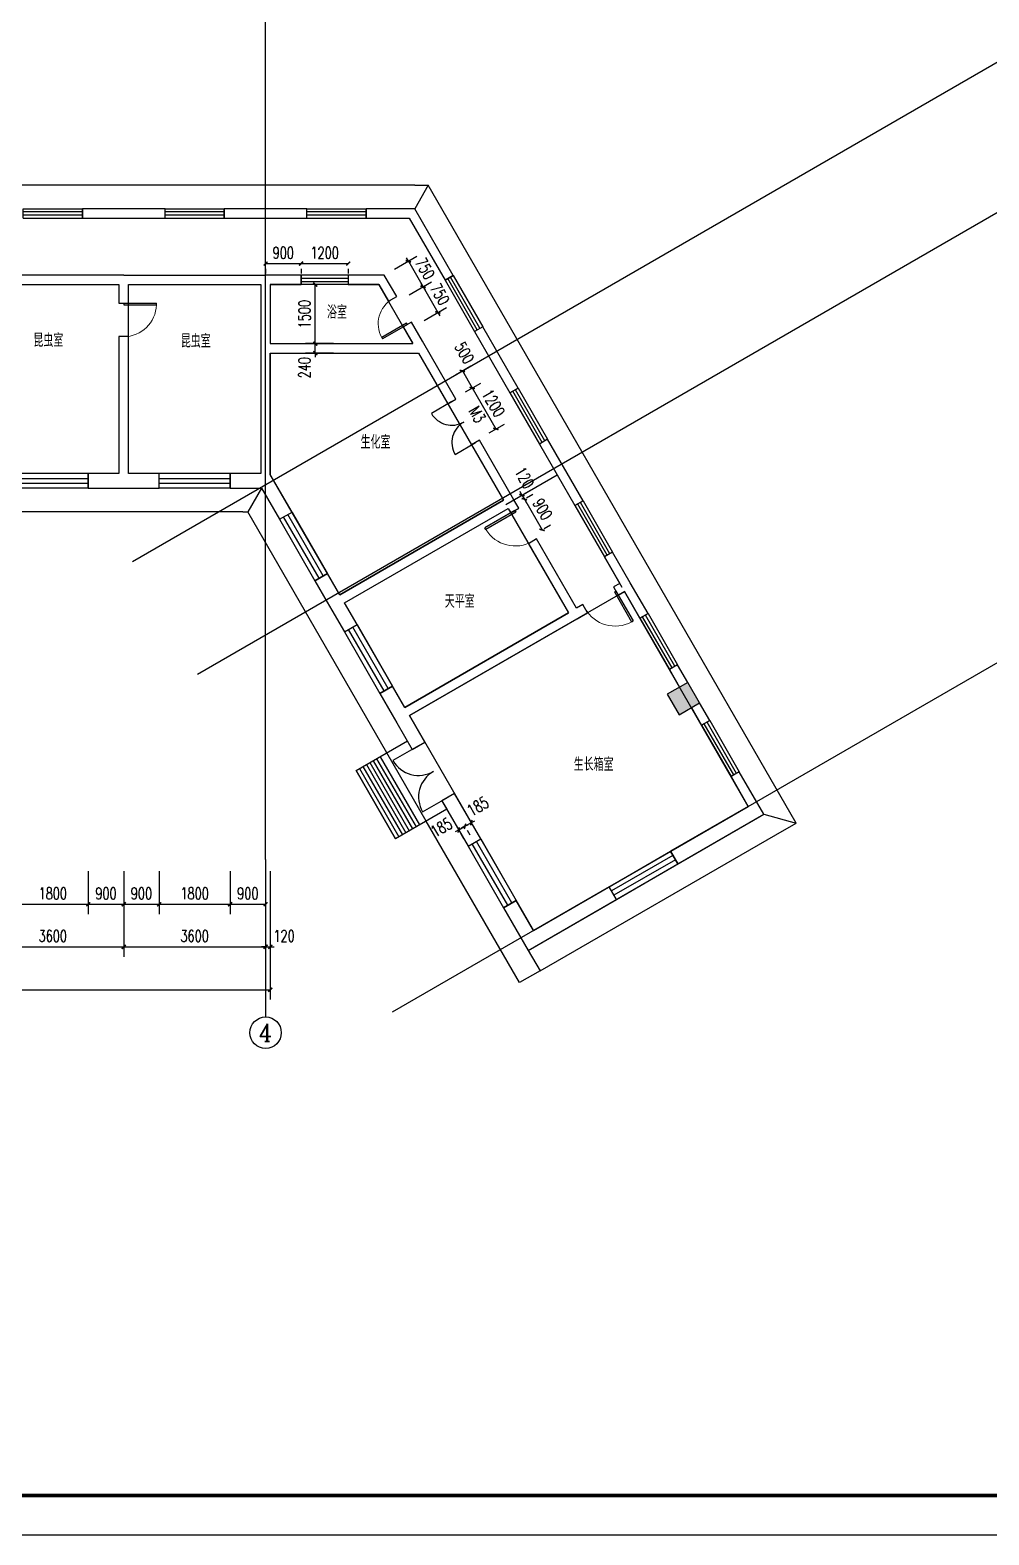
# Model space of a CAD drawing. Extents: x -7327 to 97773, y -14227 to 88173.
# Drawn here: x 49100 to 73437, y -14227 to 23961 of the extents above; entities that cross this region are included whole.
import ezdxf
from ezdxf.enums import TextEntityAlignment as Align

# ---------------------------------------------------------------- set-up
doc = ezdxf.new("R2010")
doc.units = 0
doc.header["$LTSCALE"] = 1000
doc.header["$MEASUREMENT"] = 0
for name, color, linetype in [('AXIS_TEXT', 7, 'Continuous'), ('body', 30, 'Continuous'), ('label', 7, 'Continuous'), ('name', 1, 'Continuous'), ('PUB_HATCH', 8, 'Continuous'), ('RM', 4, 'Continuous')]:
    doc.layers.add(name, color=color, linetype=linetype)
doc.styles.add('_TCH_AXIS', font='COMPLEX', dxfattribs={"bigfont": 'GBCBIG'})
doc.styles.add('_TCH_DIM_T3', font='SIMPLEX', dxfattribs={"width": 0.705882, "bigfont": 'GBCBIG'})
doc.styles.add('_TCH_WINDOW', font='SIMPLEX', dxfattribs={"bigfont": 'GBCBIG'})
doc.styles.add('COMPLEX', font='COMPLEX')
doc.styles.get("Standard").update_dxf_attribs({"font": 'gbenor.shx', "bigfont": 'gbcbig.shx'})
doc.dimstyles.new('_TCH_ARCH&&100', dxfattribs={"dimtxt": 297.5, "dimasz": 100, "dimexe": 250, "dimexo": 300, "dimgap": 126.25, "dimtad": 1, "dimdec": 0, "dimzin": 0, "dimdsep": 46, "dimtxsty": '_TCH_DIM_T3', "dimblk": 'ARCHTICK', "dimcen": 0.09, "dimclrt": 7, "dimazin": 2, "dimtfac": 1, "dimtdec": 0, "dimtix": 1, "dimtmove": 2, "dimatfit": 3, "dimfxl": 1, "dimtolj": 1, "dimtzin": 0, "dimarcsym": 0})

# ---------------------------------------------------------------- blocks, each defined once
blk = doc.blocks.new('_ArchTick')
at = {"color": 0, "linetype": 'ByBlock', "const_width": 0.4}
blk.add_lwpolyline([(-0.5, -0.5), (0.5, 0.5)], dxfattribs=at)
blk = doc.blocks.new('*D7')
at = {"layer": 'Defpoints', "color": 0, "transparency": 16777216}
for p in [(59884, 3827), (60045, 3920), (60139, 3755)]:
    blk.add_point(p, dxfattribs=at)
at = {"layer": 'label', "color": 0, "lineweight": -2, "transparency": 16777216}
for p, q in [((59979, 3663), (59893, 3613)), ((59979, 3663), (60139, 3755)), ((60034, 3567), (60104, 3446)), ((60139, 3755), (60226, 3805)), ((60195, 3660), (60264, 3539))]:
    blk.add_line(p, q, dxfattribs=at)
at = {"layer": 'label', "color": 0, "lineweight": -2, "transparency": 16777216, "xscale": 100, "yscale": 100, "zscale": 100}
for p, rotation in [((60139, 3755), 210.0000000000002), ((59979, 3663), 30.00000000000021)]:
    blk.add_blockref('_ArchTick', p, dxfattribs=dict(at, rotation=rotation))
at = {"layer": 'label', "color": 7, "transparency": 16777216, "insert": (59539, 3726), "char_height": 297.5, "attachment_point": 5, "rotation": 30, "style": '_TCH_DIM_T3'}
blk.add_mtext('\\A1;185', dxfattribs=at)
blk = doc.blocks.new('*D8')
at = {"layer": 'Defpoints', "color": 0, "transparency": 16777216}
for p in [(60045, 3920), (60205, 4012), (60300, 3848)]:
    blk.add_point(p, dxfattribs=at)
at = {"layer": 'label', "color": 0, "lineweight": -2, "transparency": 16777216}
for p, q in [((60139, 3755), (60300, 3848)), ((60300, 3848), (60386, 3898)), ((60139, 3755), (60053, 3705)), ((60195, 3660), (60264, 3539)), ((60355, 3752), (60425, 3631))]:
    blk.add_line(p, q, dxfattribs=at)
at = {"layer": 'label', "color": 0, "lineweight": -2, "transparency": 16777216, "xscale": 100, "yscale": 100, "zscale": 100}
for p, rotation in [((60139, 3755), 30.00000000000021), ((60300, 3848), 210.0000000000002)]:
    blk.add_blockref('_ArchTick', p, dxfattribs=dict(at, rotation=rotation))
at = {"layer": 'label', "color": 7, "transparency": 16777216, "insert": (60465, 4261), "char_height": 297.5, "attachment_point": 5, "rotation": 30, "style": '_TCH_DIM_T3'}
blk.add_mtext('\\A1;185', dxfattribs=at)
blk = doc.blocks.new('*D40')
at = {"layer": 'Defpoints', "color": 0, "transparency": 16777216}
for p in [(61381, 12044), (61441, 11940), (61645, 12058)]:
    blk.add_point(p, dxfattribs=at)
at = {"layer": 'label', "color": 0, "lineweight": -2, "transparency": 16777216}
for p, q in [((61585, 12162), (61535, 12248)), ((61641, 12194), (61802, 12287)), ((61585, 12162), (61645, 12058)), ((61645, 12058), (61695, 11971)), ((61701, 12090), (61862, 12183))]:
    blk.add_line(p, q, dxfattribs=at)
at = {"layer": 'label', "color": 0, "lineweight": -2, "transparency": 16777216, "xscale": 100, "yscale": 100, "zscale": 100}
for p, rotation in [((61585, 12162), 299.9999999999998), ((61645, 12058), 119.9999999999999)]:
    blk.add_blockref('_ArchTick', p, dxfattribs=dict(at, rotation=rotation))
at = {"layer": 'label', "color": 7, "transparency": 16777216, "insert": (61648, 12602), "char_height": 297.5, "attachment_point": 5, "rotation": 300, "style": '_TCH_DIM_T3'}
blk.add_mtext('\\A1;120', dxfattribs=at)
blk = doc.blocks.new('*D41')
at = {"layer": 'Defpoints', "color": 0, "transparency": 16777216}
for p in [(61441, 11940), (61891, 11161), (62095, 11278)]:
    blk.add_point(p, dxfattribs=at)
at = {"layer": 'label', "color": 0, "lineweight": -2, "transparency": 16777216}
for p, q in [((61645, 12058), (62095, 11278)), ((61701, 12090), (61862, 12183)), ((62151, 11311), (62312, 11403))]:
    blk.add_line(p, q, dxfattribs=at)
at = {"layer": 'label', "color": 0, "lineweight": -2, "transparency": 16777216, "xscale": 100, "yscale": 100, "zscale": 100}
for p, rotation in [((61645, 12058), 119.9999999999999), ((62095, 11278), 299.9999999999998)]:
    blk.add_blockref('_ArchTick', p, dxfattribs=dict(at, rotation=rotation))
at = {"layer": 'label', "color": 7, "transparency": 16777216, "insert": (62108, 11806), "char_height": 297.5, "attachment_point": 5, "rotation": 300, "style": '_TCH_DIM_T3'}
blk.add_mtext('\\A1;900', dxfattribs=at)
blk = doc.blocks.new('*D42')
at = {"layer": 'Defpoints', "color": 0, "transparency": 16777216}
for p in [(59639, 15062), (59889, 14629), (60322, 14879)]:
    blk.add_point(p, dxfattribs=at)
at = {"layer": 'label', "color": 0, "lineweight": -2, "transparency": 16777216}
for p, q in [((59899, 15212), (60288, 15437)), ((60072, 15312), (60322, 14879)), ((60149, 14779), (60538, 15004))]:
    blk.add_line(p, q, dxfattribs=at)
at = {"layer": 'label', "color": 0, "lineweight": -2, "transparency": 16777216, "xscale": 100, "yscale": 100, "zscale": 100}
for p, rotation in [((60072, 15312), 120), ((60322, 14879), 299.9999999999999)]:
    blk.add_blockref('_ArchTick', p, dxfattribs=dict(at, rotation=rotation))
at = {"layer": 'label', "color": 7, "transparency": 16777216, "insert": (60125, 15770), "char_height": 297.5, "attachment_point": 5, "rotation": 300, "style": '_TCH_DIM_T3'}
blk.add_mtext('\\A1;500', dxfattribs=at)
blk = doc.blocks.new('*D43')
at = {"layer": 'Defpoints', "color": 0, "transparency": 16777216}
for p in [(59889, 14629), (60922, 13840), (60489, 13590)]:
    blk.add_point(p, dxfattribs=at)
at = {"layer": 'label', "color": 0, "lineweight": -2, "transparency": 16777216}
for p, q in [((60149, 14779), (60538, 15004)), ((60322, 14879), (60922, 13840)), ((60749, 13740), (61138, 13965))]:
    blk.add_line(p, q, dxfattribs=at)
at = {"layer": 'label', "color": 0, "lineweight": -2, "transparency": 16777216, "xscale": 100, "yscale": 100, "zscale": 100}
for p, rotation in [((60322, 14879), 120), ((60922, 13840), 300.0000000000001)]:
    blk.add_blockref('_ArchTick', p, dxfattribs=dict(at, rotation=rotation))
at = {"layer": 'label', "color": 7, "transparency": 16777216, "insert": (60860, 14497), "char_height": 297.5, "attachment_point": 5, "rotation": 300, "style": '_TCH_DIM_T3'}
blk.add_mtext('\\A1;1200', dxfattribs=at)
blk = doc.blocks.new('*D44')
at = {"layer": 'Defpoints', "color": 0, "transparency": 16777216}
for p in [(58091, 17744), (59076, 17447), (58466, 17094)]:
    blk.add_point(p, dxfattribs=at)
at = {"layer": 'label', "color": 0, "lineweight": -2, "transparency": 16777216}
for p, q in [((58350, 17894), (58917, 18221)), ((58701, 18096), (58651, 18183)), ((58701, 18096), (59076, 17447)), ((58725, 17244), (59292, 17572)), ((59076, 17447), (59126, 17360))]:
    blk.add_line(p, q, dxfattribs=at)
at = {"layer": 'label', "color": 0, "lineweight": -2, "transparency": 16777216, "xscale": 100, "yscale": 100, "zscale": 100}
for p, rotation in [((58701, 18096), 299.9999999999974), ((59076, 17447), 119.9999999999974)]:
    blk.add_blockref('_ArchTick', p, dxfattribs=dict(at, rotation=rotation))
at = {"layer": 'label', "color": 7, "transparency": 16777216, "insert": (59126, 17909), "char_height": 297.5, "attachment_point": 5, "rotation": 300, "style": '_TCH_DIM_T3'}
blk.add_mtext('\\A1;750', dxfattribs=at)
blk = doc.blocks.new('*D45')
at = {"layer": 'Defpoints', "color": 0, "transparency": 16777216}
for p in [(58466, 17094), (58840, 16445), (59451, 16797)]:
    blk.add_point(p, dxfattribs=at)
at = {"layer": 'label', "color": 0, "lineweight": -2, "transparency": 16777216}
for p, q in [((58725, 17244), (59292, 17572)), ((59076, 17447), (59026, 17533)), ((59076, 17447), (59451, 16797)), ((59100, 16595), (59667, 16922)), ((59451, 16797), (59501, 16711))]:
    blk.add_line(p, q, dxfattribs=at)
at = {"layer": 'label', "color": 0, "lineweight": -2, "transparency": 16777216, "xscale": 100, "yscale": 100, "zscale": 100}
for p, rotation in [((59076, 17447), 299.9999999999972), ((59451, 16797), 119.9999999999972)]:
    blk.add_blockref('_ArchTick', p, dxfattribs=dict(at, rotation=rotation))
at = {"layer": 'label', "color": 7, "transparency": 16777216, "insert": (59501, 17259), "char_height": 297.5, "attachment_point": 5, "rotation": 300, "style": '_TCH_DIM_T3'}
blk.add_mtext('\\A1;750', dxfattribs=at)
blk = doc.blocks.new('*D46')
at = {"layer": 'Defpoints', "color": 0, "transparency": 16777216}
for p in [(55077, 18204), (55977, 18204), (55977, 18036)]:
    blk.add_point(p, dxfattribs=at)
at = {"layer": 'label', "color": 0, "lineweight": -2, "transparency": 16777216}
for p, q in [((55077, 18036), (55977, 18036)), ((55077, 17904), (55077, 17786)), ((55977, 17904), (55977, 17786))]:
    blk.add_line(p, q, dxfattribs=at)
at = {"layer": 'label', "color": 0, "lineweight": -2, "transparency": 16777216, "xscale": 100, "yscale": 100, "zscale": 100, "rotation": 180}
blk.add_blockref('_ArchTick', (55077, 18036), dxfattribs=at)
at = {"layer": 'label', "color": 0, "lineweight": -2, "transparency": 16777216, "xscale": 100, "yscale": 100, "zscale": 100}
blk.add_blockref('_ArchTick', (55977, 18036), dxfattribs=at)
at = {"layer": 'label', "color": 7, "transparency": 16777216, "insert": (55527, 18311), "char_height": 297.5, "attachment_point": 5, "style": '_TCH_DIM_T3'}
blk.add_mtext('\\A1;900', dxfattribs=at)
blk = doc.blocks.new('*D47')
at = {"layer": 'Defpoints', "color": 0, "transparency": 16777216}
for p in [(55977, 18204), (57177, 18204), (57177, 18036)]:
    blk.add_point(p, dxfattribs=at)
at = {"layer": 'label', "color": 0, "lineweight": -2, "transparency": 16777216}
for p, q in [((55977, 18036), (57177, 18036)), ((55977, 17904), (55977, 17786)), ((57177, 17904), (57177, 17786))]:
    blk.add_line(p, q, dxfattribs=at)
at = {"layer": 'label', "color": 0, "lineweight": -2, "transparency": 16777216, "xscale": 100, "yscale": 100, "zscale": 100, "rotation": 180}
blk.add_blockref('_ArchTick', (55977, 18036), dxfattribs=at)
at = {"layer": 'label', "color": 0, "lineweight": -2, "transparency": 16777216, "xscale": 100, "yscale": 100, "zscale": 100}
blk.add_blockref('_ArchTick', (57177, 18036), dxfattribs=at)
at = {"layer": 'label', "color": 7, "transparency": 16777216, "insert": (56577, 18311), "char_height": 297.5, "attachment_point": 5, "style": '_TCH_DIM_T3'}
blk.add_mtext('\\A1;1200', dxfattribs=at)
blk = doc.blocks.new('*D48')
at = {"layer": 'Defpoints', "color": 0, "transparency": 16777216}
for p in [(56340, 17504), (57100, 17504), (57100, 16004)]:
    blk.add_point(p, dxfattribs=at)
at = {"layer": 'label', "color": 0, "lineweight": -2, "transparency": 16777216}
for p, q in [((56800, 17504), (56090, 17504)), ((56340, 16004), (56340, 17504)), ((56800, 16004), (56090, 16004))]:
    blk.add_line(p, q, dxfattribs=at)
at = {"layer": 'label', "color": 0, "lineweight": -2, "transparency": 16777216, "xscale": 100, "yscale": 100, "zscale": 100}
for p, rotation in [((56340, 17504), 90), ((56340, 16004), 270)]:
    blk.add_blockref('_ArchTick', p, dxfattribs=dict(at, rotation=rotation))
at = {"layer": 'label', "color": 7, "transparency": 16777216, "insert": (56065, 16754), "char_height": 297.5, "attachment_point": 5, "rotation": 90, "style": '_TCH_DIM_T3'}
blk.add_mtext('\\A1;1500', dxfattribs=at)
blk = doc.blocks.new('*D49')
at = {"layer": 'Defpoints', "color": 0, "transparency": 16777216}
for p in [(56340, 16004), (57100, 16004), (57100, 15764)]:
    blk.add_point(p, dxfattribs=at)
at = {"layer": 'label', "color": 0, "lineweight": -2, "transparency": 16777216}
for p, q in [((56340, 16004), (56340, 16104)), ((56800, 16004), (56090, 16004)), ((56800, 15764), (56090, 15764)), ((56340, 15764), (56340, 16004)), ((56340, 15764), (56340, 15664))]:
    blk.add_line(p, q, dxfattribs=at)
at = {"layer": 'label', "color": 0, "lineweight": -2, "transparency": 16777216, "xscale": 100, "yscale": 100, "zscale": 100}
for p, rotation in [((56340, 16004), 270), ((56340, 15764), 90)]:
    blk.add_blockref('_ArchTick', p, dxfattribs=dict(at, rotation=rotation))
at = {"layer": 'label', "color": 7, "transparency": 16777216, "insert": (56065, 15394), "char_height": 297.5, "attachment_point": 5, "rotation": 90, "style": '_TCH_DIM_T3'}
blk.add_mtext('\\A1;240', dxfattribs=at)
blk = doc.blocks.new('*D78')
at = {"layer": 'Defpoints', "color": 0, "transparency": 16777216}
for p in [(48777, 2916), (50577, 2916), (50577, 1777)]:
    blk.add_point(p, dxfattribs=at)
at = {"layer": 'label', "color": 0, "lineweight": -2, "transparency": 16777216}
for p, q in [((48777, 2616), (48777, 1527)), ((50577, 2616), (50577, 1527)), ((48777, 1777), (50577, 1777))]:
    blk.add_line(p, q, dxfattribs=at)
at = {"layer": 'label', "color": 0, "lineweight": -2, "transparency": 16777216, "xscale": 100, "yscale": 100, "zscale": 100, "rotation": 180}
blk.add_blockref('_ArchTick', (48777, 1777), dxfattribs=at)
at = {"layer": 'label', "color": 0, "lineweight": -2, "transparency": 16777216, "xscale": 100, "yscale": 100, "zscale": 100}
blk.add_blockref('_ArchTick', (50577, 1777), dxfattribs=at)
at = {"layer": 'label', "color": 7, "transparency": 16777216, "insert": (49677, 2052), "char_height": 297.5, "attachment_point": 5, "style": '_TCH_DIM_T3'}
blk.add_mtext('\\A1;1800', dxfattribs=at)
blk = doc.blocks.new('*D79')
at = {"layer": 'Defpoints', "color": 0, "transparency": 16777216}
for p in [(50577, 2916), (51477, 2916), (51477, 1777)]:
    blk.add_point(p, dxfattribs=at)
at = {"layer": 'label', "color": 0, "lineweight": -2, "transparency": 16777216}
for p, q in [((50577, 2616), (50577, 1527)), ((51477, 2616), (51477, 1527)), ((50577, 1777), (51477, 1777))]:
    blk.add_line(p, q, dxfattribs=at)
at = {"layer": 'label', "color": 0, "lineweight": -2, "transparency": 16777216, "xscale": 100, "yscale": 100, "zscale": 100, "rotation": 180}
blk.add_blockref('_ArchTick', (50577, 1777), dxfattribs=at)
at = {"layer": 'label', "color": 0, "lineweight": -2, "transparency": 16777216, "xscale": 100, "yscale": 100, "zscale": 100}
blk.add_blockref('_ArchTick', (51477, 1777), dxfattribs=at)
at = {"layer": 'label', "color": 7, "transparency": 16777216, "insert": (51027, 2052), "char_height": 297.5, "attachment_point": 5, "style": '_TCH_DIM_T3'}
blk.add_mtext('\\A1;900', dxfattribs=at)
blk = doc.blocks.new('*D80')
at = {"layer": 'Defpoints', "color": 0, "transparency": 16777216}
for p in [(51477, 2916), (52377, 2916), (52377, 1777)]:
    blk.add_point(p, dxfattribs=at)
at = {"layer": 'label', "color": 0, "lineweight": -2, "transparency": 16777216}
for p, q in [((51477, 2616), (51477, 1527)), ((52377, 2616), (52377, 1527)), ((51477, 1777), (52377, 1777))]:
    blk.add_line(p, q, dxfattribs=at)
at = {"layer": 'label', "color": 0, "lineweight": -2, "transparency": 16777216, "xscale": 100, "yscale": 100, "zscale": 100, "rotation": 180}
blk.add_blockref('_ArchTick', (51477, 1777), dxfattribs=at)
at = {"layer": 'label', "color": 0, "lineweight": -2, "transparency": 16777216, "xscale": 100, "yscale": 100, "zscale": 100}
blk.add_blockref('_ArchTick', (52377, 1777), dxfattribs=at)
at = {"layer": 'label', "color": 7, "transparency": 16777216, "insert": (51927, 2052), "char_height": 297.5, "attachment_point": 5, "style": '_TCH_DIM_T3'}
blk.add_mtext('\\A1;900', dxfattribs=at)
blk = doc.blocks.new('*D81')
at = {"layer": 'Defpoints', "color": 0, "transparency": 16777216}
for p in [(52377, 2916), (54177, 2916), (54177, 1777)]:
    blk.add_point(p, dxfattribs=at)
at = {"layer": 'label', "color": 0, "lineweight": -2, "transparency": 16777216}
for p, q in [((52377, 2616), (52377, 1527)), ((54177, 2616), (54177, 1527)), ((52377, 1777), (54177, 1777))]:
    blk.add_line(p, q, dxfattribs=at)
at = {"layer": 'label', "color": 0, "lineweight": -2, "transparency": 16777216, "xscale": 100, "yscale": 100, "zscale": 100, "rotation": 180}
blk.add_blockref('_ArchTick', (52377, 1777), dxfattribs=at)
at = {"layer": 'label', "color": 0, "lineweight": -2, "transparency": 16777216, "xscale": 100, "yscale": 100, "zscale": 100}
blk.add_blockref('_ArchTick', (54177, 1777), dxfattribs=at)
at = {"layer": 'label', "color": 7, "transparency": 16777216, "insert": (53277, 2052), "char_height": 297.5, "attachment_point": 5, "style": '_TCH_DIM_T3'}
blk.add_mtext('\\A1;1800', dxfattribs=at)
blk = doc.blocks.new('*D82')
at = {"layer": 'Defpoints', "color": 0, "transparency": 16777216}
for p in [(54177, 2916), (55077, 2916), (55077, 1777)]:
    blk.add_point(p, dxfattribs=at)
at = {"layer": 'label', "color": 0, "lineweight": -2, "transparency": 16777216}
for p, q in [((54177, 2616), (54177, 1527)), ((55077, 2616), (55077, 1527)), ((54177, 1777), (55077, 1777))]:
    blk.add_line(p, q, dxfattribs=at)
at = {"layer": 'label', "color": 0, "lineweight": -2, "transparency": 16777216, "xscale": 100, "yscale": 100, "zscale": 100, "rotation": 180}
blk.add_blockref('_ArchTick', (54177, 1777), dxfattribs=at)
at = {"layer": 'label', "color": 0, "lineweight": -2, "transparency": 16777216, "xscale": 100, "yscale": 100, "zscale": 100}
blk.add_blockref('_ArchTick', (55077, 1777), dxfattribs=at)
at = {"layer": 'label', "color": 7, "transparency": 16777216, "insert": (54627, 2052), "char_height": 297.5, "attachment_point": 5, "style": '_TCH_DIM_T3'}
blk.add_mtext('\\A1;900', dxfattribs=at)
blk = doc.blocks.new('*D83')
at = {"layer": 'Defpoints', "color": 0, "transparency": 16777216}
for p in [(29757, 2616), (55197, 2616), (55197, -393)]:
    blk.add_point(p, dxfattribs=at)
at = {"layer": 'label', "color": 0, "lineweight": -2, "transparency": 16777216}
for p, q in [((29757, 2316), (29757, -643)), ((55197, 2316), (55197, -643)), ((29757, -393), (55197, -393))]:
    blk.add_line(p, q, dxfattribs=at)
at = {"layer": 'label', "color": 0, "lineweight": -2, "transparency": 16777216, "xscale": 100, "yscale": 100, "zscale": 100, "rotation": 180}
blk.add_blockref('_ArchTick', (29757, -393), dxfattribs=at)
at = {"layer": 'label', "color": 0, "lineweight": -2, "transparency": 16777216, "xscale": 100, "yscale": 100, "zscale": 100}
blk.add_blockref('_ArchTick', (55197, -393), dxfattribs=at)
at = {"layer": 'label', "color": 7, "transparency": 16777216, "insert": (42477, -118), "char_height": 297.5, "attachment_point": 5, "style": '_TCH_DIM_T3'}
blk.add_mtext('\\A1;25440', dxfattribs=at)
blk = doc.blocks.new('*D89')
at = {"layer": 'Defpoints', "color": 0, "transparency": 16777216}
for p in [(47877, 2916), (51477, 2916), (51477, 697)]:
    blk.add_point(p, dxfattribs=at)
at = {"layer": 'label', "color": 0, "lineweight": -2, "transparency": 16777216}
for p, q in [((47877, 2616), (47877, 447)), ((51477, 2616), (51477, 447)), ((47877, 697), (51477, 697))]:
    blk.add_line(p, q, dxfattribs=at)
at = {"layer": 'label', "color": 0, "lineweight": -2, "transparency": 16777216, "xscale": 100, "yscale": 100, "zscale": 100, "rotation": 180}
blk.add_blockref('_ArchTick', (47877, 697), dxfattribs=at)
at = {"layer": 'label', "color": 0, "lineweight": -2, "transparency": 16777216, "xscale": 100, "yscale": 100, "zscale": 100}
blk.add_blockref('_ArchTick', (51477, 697), dxfattribs=at)
at = {"layer": 'label', "color": 7, "transparency": 16777216, "insert": (49677, 972), "char_height": 297.5, "attachment_point": 5, "style": '_TCH_DIM_T3'}
blk.add_mtext('\\A1;3600', dxfattribs=at)
blk = doc.blocks.new('*D90')
at = {"layer": 'Defpoints', "color": 0, "transparency": 16777216}
for p in [(51477, 2916), (55077, 2916), (55077, 697)]:
    blk.add_point(p, dxfattribs=at)
at = {"layer": 'label', "color": 0, "lineweight": -2, "transparency": 16777216}
for p, q in [((51477, 2616), (51477, 447)), ((55077, 2616), (55077, 447)), ((51477, 697), (55077, 697))]:
    blk.add_line(p, q, dxfattribs=at)
at = {"layer": 'label', "color": 0, "lineweight": -2, "transparency": 16777216, "xscale": 100, "yscale": 100, "zscale": 100, "rotation": 180}
blk.add_blockref('_ArchTick', (51477, 697), dxfattribs=at)
at = {"layer": 'label', "color": 0, "lineweight": -2, "transparency": 16777216, "xscale": 100, "yscale": 100, "zscale": 100}
blk.add_blockref('_ArchTick', (55077, 697), dxfattribs=at)
at = {"layer": 'label', "color": 7, "transparency": 16777216, "insert": (53277, 972), "char_height": 297.5, "attachment_point": 5, "style": '_TCH_DIM_T3'}
blk.add_mtext('\\A1;3600', dxfattribs=at)
blk = doc.blocks.new('*D91')
at = {"layer": 'Defpoints', "color": 0, "transparency": 16777216}
for p in [(55077, 2916), (55197, 2916), (55197, 697)]:
    blk.add_point(p, dxfattribs=at)
at = {"layer": 'label', "color": 0, "lineweight": -2, "transparency": 16777216}
for p, q in [((55077, 2616), (55077, 447)), ((55197, 2616), (55197, 447)), ((55077, 697), (54977, 697)), ((55077, 697), (55197, 697)), ((55197, 697), (55297, 697))]:
    blk.add_line(p, q, dxfattribs=at)
at = {"layer": 'label', "color": 0, "lineweight": -2, "transparency": 16777216, "xscale": 100, "yscale": 100, "zscale": 100}
blk.add_blockref('_ArchTick', (55077, 697), dxfattribs=at)
at = {"layer": 'label', "color": 0, "lineweight": -2, "transparency": 16777216, "xscale": 100, "yscale": 100, "zscale": 100, "rotation": 180}
blk.add_blockref('_ArchTick', (55197, 697), dxfattribs=at)
at = {"layer": 'label', "color": 7, "transparency": 16777216, "insert": (55547, 972), "char_height": 297.5, "attachment_point": 5, "style": '_TCH_DIM_T3'}
blk.add_mtext('\\A1;120', dxfattribs=at)
blk = doc.blocks.new('$TCHSYS$WIN2D')
for p, q in [((-0.5, 0.5), (0.5, 0.5)), ((-0.5, 0.5), (-0.5, -0.5)), ((0.5, 0.5), (0.5, -0.5)), ((0.5, 0.167), (-0.5, 0.167)), ((0.5, -0.167), (-0.5, -0.167)), ((-0.5, -0.5), (0.5, -0.5))]:
    blk.add_line(p, q)
blk = doc.blocks.new('$TCHSYS$DOOR2D')
for p, q in [((0.45, 0.975), (0.5, 0.975)), ((0.45, 0), (0.45, 0.975)), ((0.5, 0), (0.5, 0.975)), ((0.5, 0), (0.45, 0))]:
    blk.add_line(p, q)
at = {"lineweight": 13}
blk.add_arc((0.475, 0), 0.975, 91.4693, 180, dxfattribs=at)
blk = doc.blocks.new('_AXISO')
blk.add_circle((0, 0), 0.5)
at = {"layer": 'AXIS_TEXT', "style": 'COMPLEX', "width": 1.041667}
blk.add_attdef('A', text='', height=0.56, dxfattribs=at).set_placement((-0.25, -0.28), (0.25, -0.28), align=Align.FIT)
blk = doc.blocks.new('_FZH')
blk.add_lwpolyline([(-0.5, -0.5), (0.5, -0.5), (0.5, 0.5), (-0.5, 0.5)], close=True)
at = {"layer": 'PUB_HATCH'}
blk.add_solid([(-0.5, -0.5), (0.5, -0.5), (-0.5, 0.5), (0.5, 0.5)], dxfattribs=at)

msp = doc.modelspace()

# ---------------------------------------------------------------- linework, layer by layer
for p, q in [((61173.6, 11924), (62478.7, 12676.4)), ((64125.4, 9812.9), (63677.7, 10593.6)), ((59550.6, 4405.2), (59675.6, 4188.7)), ((66320, 3250.2), (67619, 4000.2)), ((61903.3, 700.2), (66320, 3250.2))]:
    msp.add_line(p, q)
at = {"color": 4}
msp.add_lwpolyline([(-7327.5, -14226.9), (97772.5, -14226.9), (97772.5, 45173.1), (-7327.5, 45173.1)], close=True, dxfattribs=at)
at = {"color": 4, "const_width": 100}
msp.add_lwpolyline([(-4827.5, -13226.9), (96772.5, -13226.9), (96772.5, 44173.1), (-4827.5, 44173.1)], close=True, dxfattribs=at)
at = {"layer": 'body'}
for p, q in [((58862.9, 20028.9), (40676.9, 20028.9)), ((58862.9, 20028.9), (59201.1, 20028.9)), ((59201.1, 20028.9), (58862.9, 19428.9)), ((61419.8, 16186), (59201.1, 20028.9)), ((52526.9, 19428.9), (50426.9, 19428.9)), ((50426.9, 19428.9), (50426.9, 19188.9)), ((50426.9, 19188.9), (52526.9, 19188.9)), ((52526.9, 19188.9), (52526.9, 19428.9)), ((56126.9, 19428.9), (54026.9, 19428.9)), ((54026.9, 19428.9), (54026.9, 19188.9)), ((54026.9, 19188.9), (56126.9, 19188.9)), ((56126.9, 19188.9), (56126.9, 19428.9)), ((58862.9, 19428.9), (57626.9, 19428.9)), ((57626.9, 19428.9), (57626.9, 19188.9)), ((57626.9, 19188.9), (58724.3, 19188.9)), ((58724.3, 19188.9), (59631.8, 17614.6)), ((59839.8, 17734.5), (58862.9, 19428.9)), ((51476.9, 17743.9), (46110.3, 17743.9)), ((51476.9, 17743.9), (55076.9, 17743.9)), ((55977.8, 17743.9), (55076.9, 17743.9)), ((55977.8, 17503.9), (55977.8, 17743.9)), ((58090.6, 17743.9), (57177.8, 17743.9)), ((57177.8, 17743.9), (57177.8, 17503.9)), ((58405.4, 17198.6), (58090.6, 17743.9)), ((59631.8, 17614.6), (59839.8, 17734.5)), ((46110.3, 17503.9), (51356.9, 17503.9)), ((51356.9, 17503.9), (51356.9, 17031.7)), ((51596.9, 17503.9), (54956.9, 17503.9)), ((51596.9, 17031.7), (51596.9, 17503.9)), ((54956.9, 17503.9), (54956.9, 16003.9)), ((55196.9, 17503.9), (55196.9, 16003.9)), ((55196.9, 17503.9), (55977.8, 17503.9)), ((57177.8, 17503.9), (57952.1, 17503.9)), ((57952.1, 17503.9), (58197.6, 17078.6)), ((58197.6, 17078.6), (58405.4, 17198.6)), ((51356.9, 17031.7), (51596.9, 17031.7)), ((58780.4, 16549.1), (58572.6, 16429.1)), ((58572.6, 16429.1), (58818.1, 16003.9)), ((59060.6, 16063.9), (58780.4, 16549.1)), ((60588.9, 16434.9), (60381, 16315.1)), ((61487.9, 14875.5), (60588.9, 16434.9)), ((51596.9, 16181.7), (51356.9, 16181.7)), ((51356.9, 16181.7), (51356.9, 12708.9)), ((51596.9, 12708.9), (51596.9, 16181.7)), ((59909.3, 14593.9), (59060.6, 16063.9)), ((60381, 16315.1), (61280, 14755.7)), ((68548.6, 3838.5), (61419.8, 16186)), ((54956.9, 16003.9), (54956.9, 12708.9)), ((55196.9, 16003.9), (58818.1, 16003.9)), ((55196.9, 15763.9), (55196.9, 12686)), ((55196.9, 15763.9), (58956.7, 15763.9)), ((58956.7, 15763.9), (59701.4, 14473.9)), ((59701.4, 14473.9), (59909.3, 14593.9)), ((61280, 14755.7), (61487.9, 14875.5)), ((60509.3, 13554.7), (60301.4, 13434.7)), ((60301.4, 13434.7), (61113.6, 12028)), ((61381.4, 12044), (60509.3, 13554.7)), ((62237.1, 13576), (62029.2, 13456.1)), ((62029.2, 13456.1), (62929.8, 11893.9)), ((63137.8, 12013.7), (62237.1, 13576)), ((51356.9, 12708.9), (50576.9, 12708.9)), ((50576.9, 12708.9), (50576.9, 12338.9)), ((52376.9, 12708.9), (51596.9, 12708.9)), ((52376.9, 12338.9), (52376.9, 12708.9)), ((54956.9, 12708.9), (54176.9, 12708.9)), ((54176.9, 12708.9), (54176.9, 12338.9)), ((55748.2, 11731.2), (55196.9, 12686)), ((50576.9, 12338.9), (51476.9, 12338.9)), ((51476.9, 12338.9), (52376.9, 12338.9)), ((54176.9, 12338.9), (54970, 12338.9)), ((54970, 12338.9), (54623.6, 11738.9)), ((54970, 12338.9), (55427.7, 11546.2)), ((56961, 9630.5), (61113.6, 12028)), ((61507, 11826.5), (61381.4, 12044)), ((62929.8, 11893.9), (63137.8, 12013.7)), ((54500.9, 11738.9), (44276.9, 11738.9)), ((54500.9, 11738.9), (54623.6, 11738.9)), ((58155.9, 5620.7), (54623.6, 11738.9)), ((55427.7, 11546.2), (55748.2, 11731.2)), ((57081, 9422.6), (61233.6, 11820.1)), ((61233.6, 11820.1), (61299.2, 11706.5)), ((61299.2, 11706.5), (61507, 11826.5)), ((61957, 11047.1), (61749.2, 10927.1)), ((61749.2, 10927.1), (62763.6, 9170.1)), ((62971.5, 9290), (61957, 11047.1)), ((63886.9, 10714.2), (63679, 10594.3)), ((64334.7, 9937.4), (63886.9, 10714.2)), ((63679, 10594.3), (64066.9, 9921.5)), ((56648.2, 10172.3), (56327.7, 9987.3)), ((56327.7, 9987.3), (56640.6, 9445.5)), ((56961, 9630.5), (56648.2, 10172.3)), ((64785.9, 9154.8), (64334.7, 9937.4)), ((64066.9, 9921.5), (63909.1, 9830.6)), ((63909.1, 9830.6), (64029, 9622.6)), ((64029, 9622.6), (64186.8, 9713.6)), ((64186.8, 9713.6), (64578, 9034.9)), ((56640.6, 9445.5), (56640.6, 9445.5)), ((56640.6, 9445.5), (56760.6, 9237.6)), ((56760.6, 9237.6), (56760.6, 9237.6)), ((56760.6, 9237.6), (57077.7, 8688.3)), ((57398.2, 8873.3), (57081, 9422.6)), ((58611, 6772.6), (62763.6, 9170.1)), ((63129.4, 9381.1), (62971.5, 9290)), ((62987.4, 9022.2), (63249.3, 9173.1)), ((63249.3, 9173.1), (63129.4, 9381.1)), ((57077.7, 8688.3), (57398.2, 8873.3)), ((58731, 6564.7), (62987.5, 9022.2)), ((64578, 9034.9), (64785.9, 9154.8)), ((65535.1, 7855.3), (65327.2, 7735.4)), ((65327.2, 7735.4), (65585.6, 7287.1)), ((65793.6, 7406.9), (65535.1, 7855.3)), ((58298.2, 7314.4), (57977.7, 7129.4)), ((58611, 6772.6), (58298.2, 7314.4)), ((57977.7, 7129.4), (58290.6, 6587.6)), ((66351.7, 6438.8), (66093.2, 6887.1)), ((58290.6, 6587.6), (58290.6, 6587.6)), ((58290.6, 6587.6), (58410.6, 6379.7)), ((59121, 5889.2), (58731, 6564.7)), ((65885.3, 6767.3), (66143.8, 6318.9)), ((58410.6, 6379.7), (58800.6, 5704.2)), ((58410.6, 6379.7), (58410.6, 6379.7)), ((66143.8, 6318.9), (66351.7, 6438.8)), ((57376.5, 5170.7), (58675.6, 5920.7)), ((58800.6, 5704.2), (59121, 5889.2)), ((57722.9, 5370.7), (58722.9, 3638.7)), ((57809.5, 5420.7), (58809.5, 3688.7)), ((57896.1, 5470.7), (58896.1, 3738.7)), ((57982.7, 5520.7), (58982.7, 3788.7)), ((59155.9, 3888.7), (58155.9, 5620.7)), ((58376.5, 3438.7), (57376.5, 5170.7)), ((57376.5, 5170.7), (58376.5, 3438.7)), ((57463.1, 5220.7), (58463.1, 3488.7)), ((57463.1, 5220.7), (58463.1, 3488.7)), ((57549.7, 5270.7), (58549.7, 3538.7)), ((57636.3, 5320.7), (58636.3, 3588.7)), ((67100.9, 5139.3), (66892.9, 5019.4)), ((66892.9, 5019.4), (67330.3, 4260.7)), ((67723, 4060.2), (67100.9, 5139.3)), ((59871, 4590.2), (59550.6, 4405.2)), ((60538.5, 3434.1), (59871, 4590.2)), ((59550.6, 4405.2), (60218.1, 3249.1)), ((67330.3, 4260.7), (65355.6, 3120.6)), ((59675.6, 4188.7), (58376.5, 3438.7)), ((61523.3, -211.6), (59155.9, 3888.7)), ((65540.6, 2800.2), (67723, 4060.2)), ((67723, 4060.2), (68548.6, 3838.5)), ((68028.8, 3538.9), (68548.6, 3838.5)), ((62043.1, 88.1), (68028.8, 3538.9)), ((60218.1, 3249.1), (60538.5, 3434.1)), ((65355.6, 3120.6), (65540.6, 2800.2)), ((63796.7, 2220.6), (61878.5, 1113.1)), ((63981.7, 1900.2), (63796.7, 2220.6)), ((61438.5, 1875.2), (61118.1, 1690.2)), ((61118.1, 1690.2), (61743.1, 607.7)), ((61878.5, 1113.1), (61438.5, 1875.2)), ((61743.1, 607.7), (63981.7, 1900.2)), ((61743.1, 607.7), (61773.1, 555.7)), ((61743.1, 607.7), (61773.1, 555.7)), ((61743.1, 607.7), (62043.1, 88.1)), ((61773.1, 555.7), (61803.1, 503.8)), ((62043.1, 88.1), (61523.3, -211.6))]:
    msp.add_line(p, q, dxfattribs=at)
at = {"layer": 'body', "extrusion": (-6.12323e-17, 1.06058e-16, -1)}
for points in [[(-59805.3, 14533.9), (-59285.7, 14233.9, -0.4142136), (-60105.3, 14014.3, -0.4142136), (-59885.7, 13194.7), (-60405.3, 13494.7)], [(-58960.8, 5796.7), (-58311.3, 5421.7, -0.4142136), (-59335.8, 5147.2, -0.4142136), (-59061.3, 4122.7), (-59710.8, 4497.7)]]:
    msp.add_lwpolyline(points, format="xyb", dxfattribs=at)
at = {"layer": 'label'}
for p, q in [((55076.9, 2916.5), (55076.9, 29916.5)), ((51698.4, 10477.7), (76694.3, 24909.1)), ((53348.4, 7619.8), (78344.3, 22051.2)), ((58298.4, -953.9), (83294.3, 13477.5)), ((55076.9, 2916.5), (55076.9, -1083.5))]:
    msp.add_line(p, q, dxfattribs=at)
at = {"layer": 'RM'}
for p, q in [((51596.9, 12708.9), (51596.9, 17503.9)), ((51596.9, 17503.9), (54956.9, 17503.9)), ((54956.9, 17503.9), (54956.9, 12708.9)), ((55196.9, 17503.9), (55196.9, 16003.9)), ((57952.1, 17503.9), (55196.9, 17503.9)), ((58818.1, 16003.9), (57952.1, 17503.9)), ((55196.9, 16003.9), (58818.1, 16003.9)), ((55196.9, 12686), (55196.9, 15763.9)), ((55196.9, 15763.9), (58956.7, 15763.9)), ((55196.9, 12686), (55196.9, 15763.9)), ((55196.9, 15763.9), (58956.7, 15763.9)), ((58956.7, 15763.9), (61113.6, 12028)), ((54956.9, 12708.9), (51596.9, 12708.9)), ((56961, 9630.5), (55196.9, 12686)), ((61113.6, 12028), (56961, 9630.5)), ((57081, 9422.6), (61233.6, 11820.1)), ((61233.6, 11820.1), (62763.6, 9170.1)), ((64186.8, 9713.6), (58731, 6564.7)), ((67330.3, 4260.7), (64186.8, 9713.6)), ((58611, 6772.6), (57081, 9422.6)), ((62763.6, 9170.1), (58611, 6772.6)), ((58731, 6564.7), (61878.5, 1113.1)), ((61878.5, 1113.1), (67330.3, 4260.7))]:
    msp.add_line(p, q, dxfattribs=at)

# ---------------------------------------------------------------- block references
at = {"layer": 'body'}
for name, p, xscale, yscale, zscale, rotation in [('$TCHSYS$WIN2D', (49676.9, 19308.9), -1500, 240, 240, 180), ('$TCHSYS$WIN2D', (53276.9, 19308.9), -1500, 240, 240, 180), ('$TCHSYS$WIN2D', (56876.9, 19308.9), -1500, 240, 240, 180), ('$TCHSYS$WIN2D', (60110.4, 17024.8), -1500, -240, 240, 119.9633979854633), ('$TCHSYS$DOOR2D', (51476.9, 16606.7), -850, 850, 240, 270), ('$TCHSYS$DOOR2D', (58489, 16813.9), -750, 750, 240, 119.9999999999989), ('$TCHSYS$WIN2D', (61758.6, 14165.8), -1500, -240, 240, 119.9633979854633), ('$TCHSYS$WIN2D', (49676.9, 12523.9), 1800, 370, 370, 179.9999999999999), ('$TCHSYS$WIN2D', (53276.9, 12523.9), 1800, 370, 370, 179.9999999999999), ('$TCHSYS$WIN2D', (63408.4, 11304), -1500, -240, 240, 119.9633979854633), ('$TCHSYS$WIN2D', (56037.9, 10859.2), -1800, 370, 370, 120), ('$TCHSYS$DOOR2D', (61628.1, 11376.8), -900, -900, 240, 299.9999999999999), ('$TCHSYS$DOOR2D', (63579.2, 9501.9), 900, -900, 240, 29.96339798546328), ('$TCHSYS$WIN2D', (57687.9, 8001.3), -1800, 370, 370, 120), ('$TCHSYS$WIN2D', (65056.6, 8445.1), -1500, -240, 240, 119.9633979854632), ('_FZH', (65683.5, 6997.2), 599.9999999999944, 599.9999999999944, 599.9999999999944, 209.9633979854653), ('$TCHSYS$WIN2D', (66622.3, 5729.1), -1500, -240, 240, 119.9633979854633), ('$TCHSYS$WIN2D', (60828.3, 2562.1), -1800, 370, 370, 120), ('$TCHSYS$WIN2D', (64668.7, 2510.4), 1800, -370, 370, 29.99999999999999)]:
    msp.add_blockref(name, p, dxfattribs=dict(at, xscale=xscale, yscale=yscale, zscale=zscale, rotation=rotation))
at = {"layer": 'body', "xscale": -1200, "yscale": 240, "zscale": 240}
msp.add_blockref('$TCHSYS$WIN2D', (56577.8, 17623.9), dxfattribs=at)
at = {"layer": 'label'}
ref = msp.add_blockref('_AXISO', (55076.9, -1483.5), dxfattribs=dict(at, xscale=800, yscale=800, zscale=800))
ref.add_attrib('A', '4', dxfattribs={"height": 450.2, "style": '_TCH_AXIS', "width": 0.971098}).set_placement((54910.3, -1708.6), (55243.4, -1708.6), align=Align.FIT)

# ---------------------------------------------------------------- texts
at = {"layer": 'body', "style": '_TCH_WINDOW', "width": 0.705882}
msp.add_text('M3', height=297.5, rotation=300, dxfattribs=at).set_placement((60220.7, 14300.3))
at = {"layer": 'name'}
for s, p in [('浴室', (56635.3, 16635.2)), ('昆虫室', (49183.2, 15921)), ('昆虫室', (52925.8, 15903.2)), ('生化室', (57487.7, 13338.4)), ('天平室', (59626, 9297.7)), ('生长箱室', (62897.5, 5159.2))]:
    msp.add_text(s, height=337.59, dxfattribs=at).set_placement(p)

# ---------------------------------------------------------------- dimensions: what is measured, and where the dimension line sits
at = {"layer": 'label'}
for p1, p2, distance, picture, middle in [((55076.9, 18204.4), (55976.9, 18204.4), -168.3, '*D46', (55526.9, 18311.1)), ((55976.9, 18204.4), (57176.9, 18204.4), -168.3, '*D47', (56576.9, 18311.1)), ((58090.6, 17743.9), (58465.6, 17094.4), 704.4, '*D44', (59126.3, 17908.8)), ((57099.9, 16003.9), (57099.9, 17503.9), 760.3, '*D48', (56064.6, 16753.9)), ((58465.6, 17094.4), (58840.5, 16445.1), 704.4, '*D45', (59501.3, 17259.4)), ((59888.9, 14629.1), (60488.9, 13589.9), 500, '*D43', (60860.1, 14497)), ((61441.4, 11940.1), (61891.4, 11160.8), 235.4, '*D41', (62108.4, 11805.6)), ((47876.9, 2916.5), (51476.9, 2916.5), -2219.9, '*D89', (49676.9, 971.6)), ((48776.9, 2916.5), (50576.9, 2916.5), -1139.6, '*D78', (49676.9, 2051.9)), ((50576.9, 2916.5), (51476.9, 2916.5), -1139.6, '*D79', (51026.9, 2051.9)), ((51476.9, 2916.5), (52376.9, 2916.5), -1139.6, '*D80', (51926.9, 2051.9)), ((51476.9, 2916.5), (55076.9, 2916.5), -2219.9, '*D90', (53276.9, 971.6)), ((52376.9, 2916.5), (54176.9, 2916.5), -1139.6, '*D81', (53276.9, 2051.9)), ((54176.9, 2916.5), (55076.9, 2916.5), -1139.6, '*D82', (54626.9, 2051.9)), ((29756.9, 2616.5), (55196.9, 2616.5), -3009.5, '*D83', (42476.9, -118))]:
    dim = msp.add_aligned_dim(p1=p1, p2=p2, distance=distance, dimstyle='_TCH_ARCH&&100', dxfattribs=at)
    dim.commit()
    dim.dimension.update_dxf_attribs({"geometry": picture, "text_midpoint": middle})
for base, p1, p2, angle, picture, middle in [((56339.6, 16003.9), (57099.9, 15763.9), (57099.9, 16003.9), 90, '*D49', (56064.6, 15393.9)), ((60321.9, 14879.1), (59638.9, 15062.1), (59888.9, 14629.1), 300, '*D42', (60125.1, 15770.1)), ((61645.3, 12057.8), (61381.4, 12044), (61441.4, 11940.1), 300, '*D40', (61648.4, 12602.3)), ((60299.6, 3847.9), (60044.5, 3919.6), (60204.7, 4012.1), 30, '*D8', (60465.2, 4261.1)), ((60139.3, 3755.4), (59884.3, 3827.1), (60044.5, 3919.6), 30, '*D7', (59538.5, 3726.1)), ((55196.9, 696.6), (55076.9, 2916.5), (55196.9, 2916.5), 0, '*D91', (55546.9, 971.6))]:
    dim = msp.add_linear_dim(base=base, p1=p1, p2=p2, angle=angle, dimstyle='_TCH_ARCH&&100', dxfattribs=at)
    dim.commit()
    dim.dimension.update_dxf_attribs({"geometry": picture, "text_midpoint": middle, "dimtype": 129})

doc.saveas('drawing.dxf')
